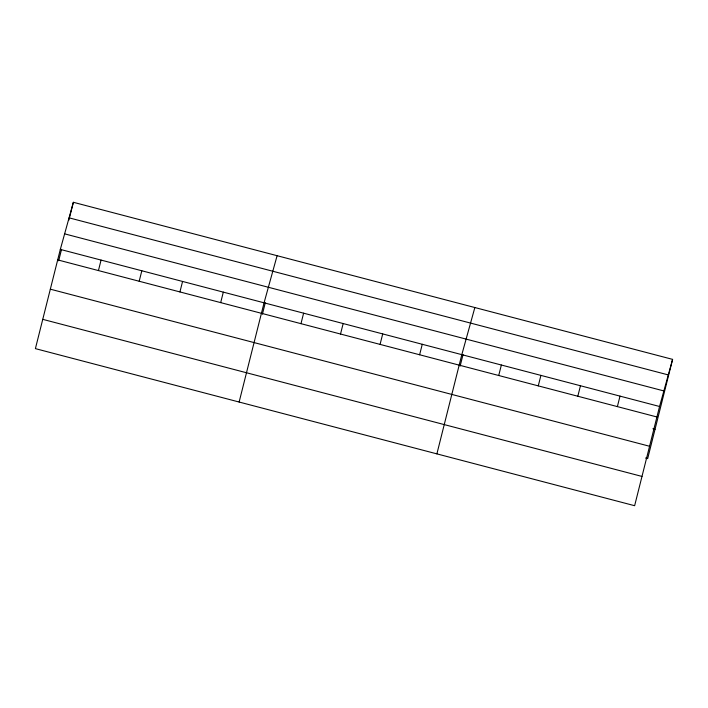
<?xml version="1.0" encoding="UTF-8"?>
<svg xmlns="http://www.w3.org/2000/svg" width="708" height="708" viewBox="0 0 708 708"><rect width="100%" height="100%" fill="white"/><g stroke="black" fill="none" stroke-linecap="round" stroke-linejoin="round"><path stroke-width="1.06" d="M60.322 249.402L35.4 348.628L634.634 505.707L659.555 406.489L672.6 359.372L73.367 202.293L60.322 249.402L659.555 406.489M58.675 260.783L61.543 249.34M68.888 220.1L73.367 202.293M98.439 270.571L101.067 260.084M139.184 281.253L141.821 270.766M179.929 291.935L182.567 281.448M220.684 302.617L223.312 292.13M239.136 402.029L264.066 302.812L277.102 255.703M262.411 314.193L265.288 302.75M300.98 323.671L303.608 313.184M340.53 334.034L343.159 323.547M380.072 344.407L382.709 333.919M419.623 354.77L422.26 344.283M436.889 453.872L461.811 354.655L474.856 307.538M460.156 366.036L463.032 354.584M498.724 375.506L501.361 365.018M538.275 385.878L540.912 375.39M577.825 396.241L580.454 385.754M617.376 406.613L620.004 396.126M672.6 359.372L647.678 458.598L645.537 458.032M69.065 217.834L668.299 374.921M64.623 233.852L663.865 390.94M57.684 259.889L656.927 416.977M652.891 428.756L655.033 429.314M50.33 289.174L649.563 446.261M42.754 319.343L641.988 476.431"/></g></svg>
